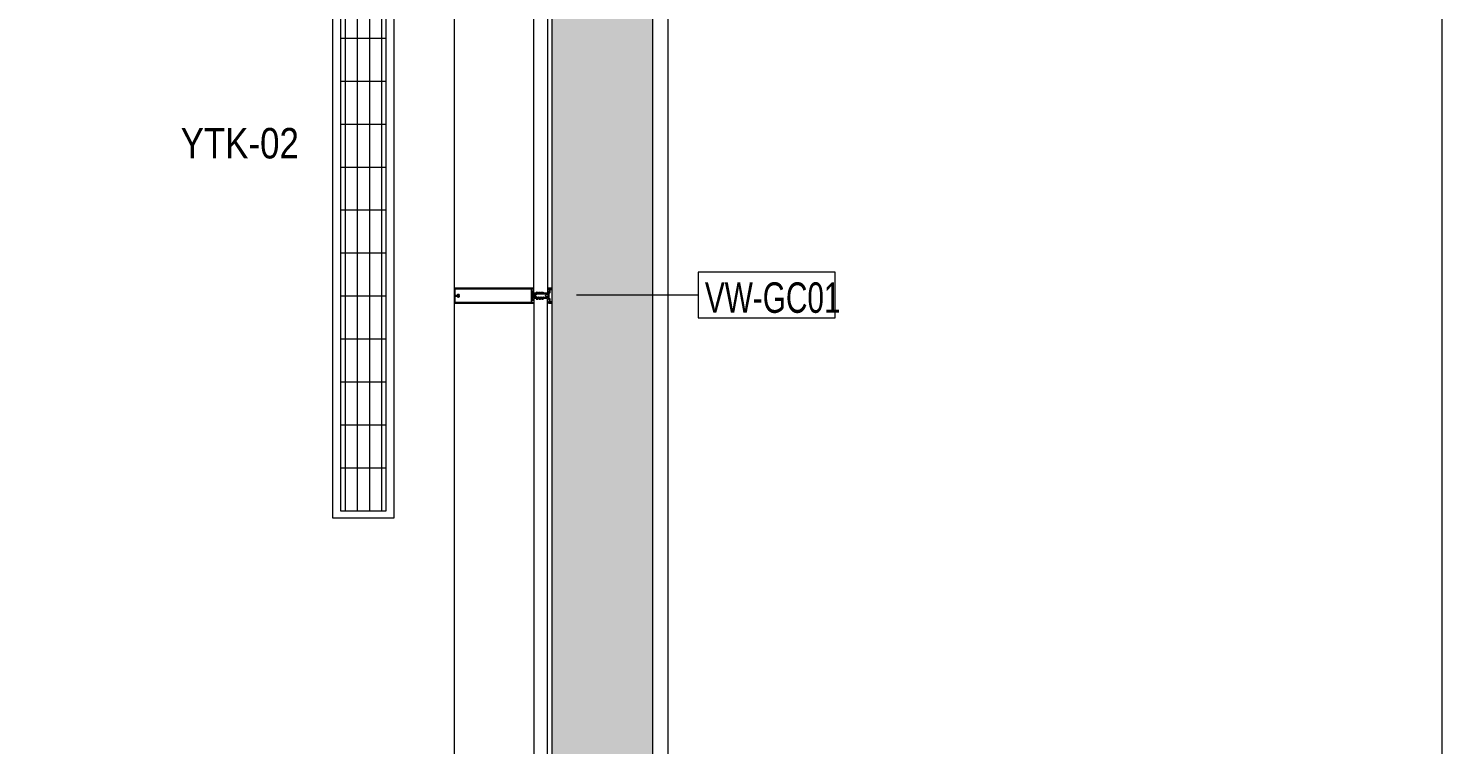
# Model space of a CAD drawing. Extents: x -2012 to 34975, y -1043 to 8321.
# Drawn here: x 5990.8 to 6455.1, y 2078.1 to 2313.5 of the extents above; entities that cross this region are included whole.
import ezdxf
from ezdxf.enums import TextEntityAlignment as Align

# ---------------------------------------------------------------- set-up
doc = ezdxf.new("R2010")
doc.units = 0
doc.header["$LTSCALE"] = 25
doc.linetypes.add('Grundrisse$0$AUSGEZOGEN', pattern=[2, 1, 1])
doc.layers.get('0').update_dxf_attribs({"color": 9, "lineweight": 9})
for name, color, linetype, lineweight in [('06D', 9, 'Continuous', 9), ('10A', 9, 'Continuous', 9), ('15', 9, 'Continuous', 9), ('22', 8, 'Continuous', 9), ('31', 9, 'Continuous', 9), ('35', 9, 'Continuous', 9)]:
    doc.layers.add(name, color=color, linetype=linetype, lineweight=lineweight)
doc.styles.add('Arial', font='arial.ttf', dxfattribs={"height": 2.5})
doc.styles.add('MuuM_TEXT-STANDART', font='ARIALN.TTF')

# ---------------------------------------------------------------- blocks, each defined once
blk = doc.blocks.new('prf-camderzi-20x6-p_1')
at = {"layer": '10A', "linetype": 'Continuous'}
for points in [[(0.18, -2.39), (0.13, -2.34), (0.13, 2.34), (0.18, 2.39), (0.79, 2.39), (0.82, 2.3), (0.88, 2.28), (1.2, 2.39), (1.2, 2.5), (0.15, 2.5), (0.04, 2.45), (0, 2.35), (0, -2.35), (0.05, -2.46), (0.15, -2.5), (1.2, -2.5), (1.2, -2.39), (0.88, -2.28), (0.82, -2.3), (0.79, -2.39)], [(1.06, 2.07), (1.06, 1.95), (1.12, 1.95), (1.2, 2.03), (1.2, 2.35), (0.83, 2.25), (0.8, 2.25), (0.77, 2.27), (0.74, 2.33), (0.69, 2.35), (0.53, 2.27), (0.39, 2.2), (0.22, 2.13), (0.21, 2.1), (0.22, 2.07), (0.26, 2.05), (0.6, 2.05), (0.65, 2), (0.65, 1.08), (0.75, 0.98), (0.9, 0.98), (1, 0.88), (1, 0.03), (1.02, 0), (1, -0.02), (1, -0.88), (0.9, -0.98), (0.75, -0.98), (0.65, -1.08), (0.65, -2), (0.6, -2.05), (0.26, -2.05), (0.22, -2.07), (0.21, -2.1), (0.23, -2.14), (0.42, -2.21), (0.52, -2.26), (0.7, -2.35), (0.73, -2.33), (0.77, -2.27), (0.8, -2.25), (0.82, -2.25), (1.2, -2.35), (1.2, -2.03), (1.12, -1.95), (1.06, -1.95), (1.06, -2.07), (0.9, -2.07), (0.8, -1.97), (0.8, -1.13), (1.06, -1.13), (1.06, -1.25), (1.12, -1.25), (1.2, -1.17), (1.2, 1.17), (1.12, 1.25), (1.06, 1.25), (1.06, 1.13), (0.8, 1.13), (0.8, 1.97), (0.9, 2.07)], [(6.25, -2.5), (31.85, -2.5), (31.95, -2.46), (32, -2.35), (32, 2.35), (31.94, 2.47), (31.85, 2.5), (6.25, 2.5), (6.25, 2.3), (6.33, 2.22), (6.39, 2.22), (6.39, 2.34), (6.62, 2.34), (6.62, 1.9), (6.64, 1.87), (6.62, 1.85), (6.62, 1.4), (6.39, 1.4), (6.39, 1.52), (6.33, 1.52), (6.25, 1.44), (6.25, 1.08), (6.37, 1.08), (6.37, 1.2), (6.58, 1.2), (6.58, 0.65), (6.52, 0.53), (6.43, 0.5), (5.3, 0.5), (5.25, 0.45), (5.25, 0.35), (5.35, 0.25), (5.44, 0.25), (5.47, 0.2), (5.59, 0.2), (5.62, 0.25), (5.65, 0.2), (5.77, 0.2), (5.8, 0.25), (5.83, 0.2), (5.95, 0.2), (5.98, 0.25), (6.01, 0.2), (6.13, 0.2), (6.16, 0.25), (6.19, 0.2), (6.31, 0.2), (6.34, 0.25), (6.37, 0.2), (6.41, 0.2), (6.6, 0.09), (6.65, 0), (6.6, -0.09), (6.41, -0.2), (6.28, -0.2), (6.25, -0.25), (6.22, -0.2), (6.1, -0.2), (6.07, -0.25), (6.04, -0.2), (5.92, -0.2), (5.89, -0.25), (5.86, -0.2), (5.74, -0.2), (5.71, -0.25), (5.68, -0.2), (5.56, -0.2), (5.53, -0.25), (5.5, -0.2), (5.38, -0.2), (5.35, -0.25), (5.25, -0.37), (5.25, -0.45), (5.3, -0.5), (6.43, -0.5), (6.55, -0.56), (6.58, -0.65), (6.58, -1.22), (6.37, -1.22), (6.37, -1.1), (6.25, -1.1), (6.25, -1.46), (6.33, -1.54), (6.39, -1.54), (6.39, -1.42), (6.62, -1.42), (6.62, -1.86), (6.64, -1.89), (6.62, -1.91), (6.62, -2.36), (6.39, -2.36), (6.39, -2.24), (6.33, -2.24), (6.25, -2.32)]]:
    blk.add_lwpolyline(points, close=True, dxfattribs=at)
at = {"layer": '10A', "linetype": 'Grundrisse$0$AUSGEZOGEN'}
for points in [[(5.22, -0.5), (5.22, -0.32), (5.28, -0.22), (5.42, -0.19), (5.59, -0.2), (5.76, -0.21), (5.84, -0.21), (5.87, -0.24), (5.9, -0.2), (5.94, -0.2), (6.12, -0.19), (6.17, -0.19), (6.23, -0.17), (6.37, -0.09), (6.42, 0), (6.37, 0.09), (6.23, 0.17), (6.17, 0.19), (6.12, 0.19), (5.94, 0.2), (5.9, 0.2), (5.87, 0.23), (5.84, 0.21), (5.76, 0.21), (5.59, 0.2), (5.42, 0.19), (5.27, 0.23), (5.22, 0.32), (5.22, 0.5), (2.39, 0.5), (2.31, 0.48), (2.07, 0.37), (2.04, 0.37), (2.03, 0.4), (2.04, 0.47), (2.03, 0.49), (1.98, 0.5), (1.44, 0.5), (1.34, 0.4), (1.37, 0.29), (1.48, 0.27), (1.48, 0.34), (1.51, 0.37), (1.8, 0.37), (1.87, 0.34), (2.18, 0.03), (2.19, 0), (2.18, -0.04), (1.87, -0.34), (1.8, -0.37), (1.51, -0.37), (1.48, -0.34), (1.48, -0.26), (1.37, -0.29), (1.34, -0.36), (1.37, -0.47), (1.44, -0.5), (2.01, -0.5), (2.04, -0.47), (2.03, -0.4), (2.04, -0.38), (2.07, -0.37), (2.31, -0.48), (2.39, -0.5)], [(2.8, 0.93), (2.78, 0.89), (2.73, 0.5), (2.84, 0.5), (2.89, 0.55), (2.91, 0.58), (2.91, 0.9), (3, 1.05), (3.11, 1.09), (3.45, 1.12), (3.46, 1.13), (3.47, 1.16), (3.45, 1.18), (3.1, 1.18), (3.09, 1.18), (3.04, 1.17), (3, 1.15), (2.95, 1.13), (2.91, 1.1), (2.88, 1.06), (2.84, 1.02), (2.82, 0.98)], [(3.68, 0.93), (3.66, 0.89), (3.61, 0.5), (3.72, 0.5), (3.77, 0.55), (3.79, 0.58), (3.79, 0.9), (3.88, 1.05), (3.99, 1.09), (4.33, 1.12), (4.34, 1.13), (4.35, 1.16), (4.33, 1.18), (3.98, 1.18), (3.97, 1.18), (3.92, 1.17), (3.88, 1.15), (3.83, 1.13), (3.79, 1.1), (3.76, 1.06), (3.72, 1.02), (3.7, 0.98)], [(4.56, 0.93), (4.54, 0.89), (4.49, 0.5), (4.6, 0.5), (4.65, 0.55), (4.67, 0.58), (4.67, 0.9), (4.76, 1.05), (4.87, 1.09), (5.21, 1.12), (5.22, 1.13), (5.23, 1.16), (5.21, 1.18), (4.86, 1.18), (4.85, 1.18), (4.8, 1.17), (4.76, 1.15), (4.71, 1.13), (4.67, 1.1), (4.64, 1.06), (4.6, 1.02), (4.58, 0.98)], [(2.79, -0.92), (2.78, -0.88), (2.73, -0.5), (2.84, -0.5), (2.89, -0.55), (2.91, -0.58), (2.91, -0.89), (3, -1.04), (3.11, -1.08), (3.44, -1.11), (3.46, -1.12), (3.47, -1.15), (3.45, -1.17), (3.1, -1.17), (3.09, -1.17), (3.04, -1.16), (3, -1.14), (2.95, -1.12), (2.91, -1.09), (2.87, -1.05), (2.84, -1.01), (2.82, -0.97)], [(3.67, -0.92), (3.66, -0.88), (3.61, -0.5), (3.72, -0.5), (3.77, -0.55), (3.79, -0.58), (3.79, -0.89), (3.88, -1.04), (3.99, -1.08), (4.32, -1.11), (4.34, -1.12), (4.35, -1.15), (4.33, -1.17), (3.98, -1.17), (3.97, -1.17), (3.92, -1.16), (3.88, -1.14), (3.83, -1.12), (3.79, -1.09), (3.75, -1.05), (3.72, -1.01), (3.7, -0.97)], [(4.55, -0.92), (4.54, -0.88), (4.49, -0.5), (4.6, -0.5), (4.65, -0.55), (4.67, -0.58), (4.67, -0.89), (4.76, -1.04), (4.87, -1.08), (5.2, -1.11), (5.22, -1.12), (5.23, -1.15), (5.21, -1.17), (4.86, -1.17), (4.85, -1.17), (4.8, -1.16), (4.76, -1.14), (4.71, -1.12), (4.67, -1.09), (4.63, -1.05), (4.6, -1.01), (4.58, -0.97)]]:
    blk.add_lwpolyline(points, close=True, dxfattribs=at)
at = {"layer": '10A', "linetype": 'Continuous'}
blk.add_lwpolyline([(6.85, -2.29), (6.85, 2.29), (31.79, 2.29), (31.79, 0.16), (31.74, 0.11), (31.28, 0.11), (31.22, 0.17), (31.2, 0.22), (31.17, 0.27), (31.13, 0.31), (31.09, 0.35), (31.05, 0.38), (31, 0.41), (30.95, 0.43), (30.9, 0.45), (30.84, 0.46), (30.79, 0.46), (30.73, 0.45), (30.68, 0.44), (30.62, 0.42), (30.57, 0.4), (30.53, 0.37), (30.49, 0.33), (30.45, 0.29), (30.44, 0.18), (30.52, 0.13), (30.66, 0.13), (30.68, 0.16), (30.67, 0.18), (30.78, 0.22), (30.92, 0.18), (30.92, 0.16), (30.93, 0.14), (31, 0.12), (31.04, -0.01), (31, -0.11), (30.93, -0.12), (30.92, -0.15), (30.93, -0.16), (30.78, -0.2), (30.68, -0.16), (30.68, -0.15), (30.67, -0.12), (30.65, -0.11), (30.52, -0.11), (30.42, -0.18), (30.45, -0.27), (30.49, -0.31), (30.53, -0.35), (30.57, -0.38), (30.62, -0.41), (30.68, -0.42), (30.73, -0.44), (30.79, -0.44), (30.84, -0.44), (30.9, -0.43), (30.95, -0.42), (31, -0.39), (31.05, -0.37), (31.09, -0.33), (31.13, -0.29), (31.17, -0.25), (31.2, -0.2), (31.22, -0.15), (31.28, -0.09), (31.74, -0.09), (31.79, -0.14), (31.79, -2.29), (6.85, -2.29)], dxfattribs=at)
blk = doc.blocks.new('p-cephe-onkisim')
at = {"layer": '31'}
h = blk.add_hatch(dxfattribs=at)
h.set_pattern_fill('DOTS', color=256, scale=50, angle=90, style=0)
h.set_pattern_definition([(90, (8372.4593, -9317.76), (-3.125, 1.5625), [0, -3.125])])
h.paths.add_polyline_path([(-38, 3019.5), (-5, 3019.5), (-5, 3752), (-38, 3752)])
h.paths.add_polyline_path([(-5, 1789.5), (-38, 1789.5), (-38, 2276.5), (-5, 2276.5)])
h.paths.add_polyline_path([(-38, 794.5), (-5, 794.5), (-5, 1709.5), (-38, 1709.5)])
h.paths.add_polyline_path([(-38, 68), (-5, 68), (-5, 554.5), (-38, 554.5)])
at = {"layer": '06D'}
for points in [[(-70.11, 2344.99), (-70, 68.43)], [(0, 2276.5), (0, 68)]]:
    blk.add_lwpolyline(points, dxfattribs=at)
blk.add_lwpolyline([(-5, 1789.5), (-38, 1789.5), (-38, 2276.5), (-5, 2276.5)], close=True, dxfattribs=at)
at = {"layer": '15', "linetype": 'Continuous'}
for points in [[(-44, 2278.1), (-39.5, 2278.1), (-39.5, 2034), (-44, 2034)], [(-44, 1787.92), (-39.5, 1787.92), (-39.5, 2032.27), (-44, 2032.27)]]:
    blk.add_lwpolyline(points, close=True, dxfattribs=at)
at = {"rotation": 180}
blk.add_blockref('prf-camderzi-20x6-p_1', (-38, 2033.16), dxfattribs=at)
blk = doc.blocks.new('p-cephe-onkisim-toplam')
blk.add_blockref('p-cephe-onkisim', (0, 0))
blk = doc.blocks.new('A$C4B7F52E3')
for p, q in [((250, 89.48), (0, 89.47)), ((250, 89.47), (0, 89.48)), ((0, 89.48), (0, 69.47)), ((250, 69.47), (250, 89.47)), ((0, 69.47), (250, 69.47))]:
    blk.add_line(p, q)
at = {"color": 252}
for p, q in [((199.29, 85.44), (2.49, 85.42)), ((191.48, 71.95), (200.19, 86.99)), ((203.55, 84.5), (203.55, 75.36)), ((207.52, 84.5), (207.52, 75.36)), ((211.5, 84.5), (211.5, 75.36)), ((215.48, 84.5), (215.48, 75.36)), ((219.45, 84.5), (219.45, 75.36)), ((223.43, 84.5), (223.43, 75.36)), ((196.99, 81.46), (2.49, 81.45)), ((242.21, 82.69), (197.7, 82.69)), ((242.21, 79.91), (242.21, 82.69)), ((194.68, 77.48), (2.49, 77.47)), ((227.1, 76.72), (194.25, 76.73)), ((192.38, 73.51), (2.49, 73.49))]:
    blk.add_line(p, q, dxfattribs=at)
at = {"color": 252, "linetype": 'Continuous'}
for p, q in [((16.61, 71.95), (16.6, 86.99)), ((30.73, 71.95), (30.72, 86.99)), ((44.85, 71.95), (44.84, 86.99)), ((58.96, 71.95), (58.96, 86.99)), ((73.08, 71.95), (73.08, 86.99)), ((87.2, 71.95), (87.2, 86.99)), ((101.32, 71.95), (101.32, 86.99)), ((115.44, 71.95), (115.44, 86.99)), ((129.56, 71.95), (129.56, 86.99)), ((143.68, 71.95), (143.68, 86.98)), ((157.8, 71.95), (157.8, 86.98)), ((171.92, 71.94), (171.92, 86.98)), ((186.04, 71.94), (186.04, 86.98))]:
    blk.add_line(p, q, dxfattribs=at)
blk.add_lwpolyline([(247.51, 86.99), (247.51, 71.95), (2.49, 71.95), (2.49, 86.99)], close=True)
at = {"color": 252}
for centre in [(230.28, 76.72), (242.21, 76.72)]:
    blk.add_circle(centre, 3.18, dxfattribs=at)
blk = doc.blocks.new('yer menfezleri')
at = {"layer": '35', "xscale": -1, "rotation": 270}
blk.add_blockref('A$C4B7F52E3', (2698.29, 13866.79), dxfattribs=at)
at = {"layer": '35', "style": 'MuuM_TEXT-STANDART'}
blk.add_text('YTK-02', height=10, dxfattribs=at).set_placement((2737.18, 13990.06), align=Align.MIDDLE)
blk = doc.blocks.new('0_wallno')
at = {"color": 0}
blk.add_lwpolyline([(-17, 1.5), (-8, 1.5), (-8, -1.5), (-17, -1.5)], close=True, dxfattribs=at)
blk.add_lwpolyline([(-8, 0), (0, 0)], dxfattribs=at)
at = {"color": 0, "style": 'Arial'}
blk.add_attdef('DUVARNO', text='', height=2, dxfattribs=at).set_placement((-12.5, 0), align=Align.MIDDLE_CENTER)

msp = doc.modelspace()

# ---------------------------------------------------------------- linework, layer by layer
at = {"color": 4}
msp.add_lwpolyline([(80, 4190), (6455.06, 4190), (6455.06, 15), (80, 15)], close=True, dxfattribs=at)

# ---------------------------------------------------------------- block references
for name, p in [('p-cephe-onkisim-toplam', (6200.84, 192.5)), ('yer menfezleri', (3323.08, -11714.29))]:
    msp.add_blockref(name, p)
at = {"layer": '22'}
ref = msp.add_blockref('0_wallno', (6170.84, 2225.86), dxfattribs=dict(at, xscale=-5, yscale=5, zscale=5))
ref.add_attrib('DUVARNO', 'VW-GC01', dxfattribs={"layer": '0', "height": 10, "style": 'Arial', "width": 0.7}).set_placement((6235.31, 2225.03), align=Align.MIDDLE_CENTER)

doc.saveas('drawing.dxf')
